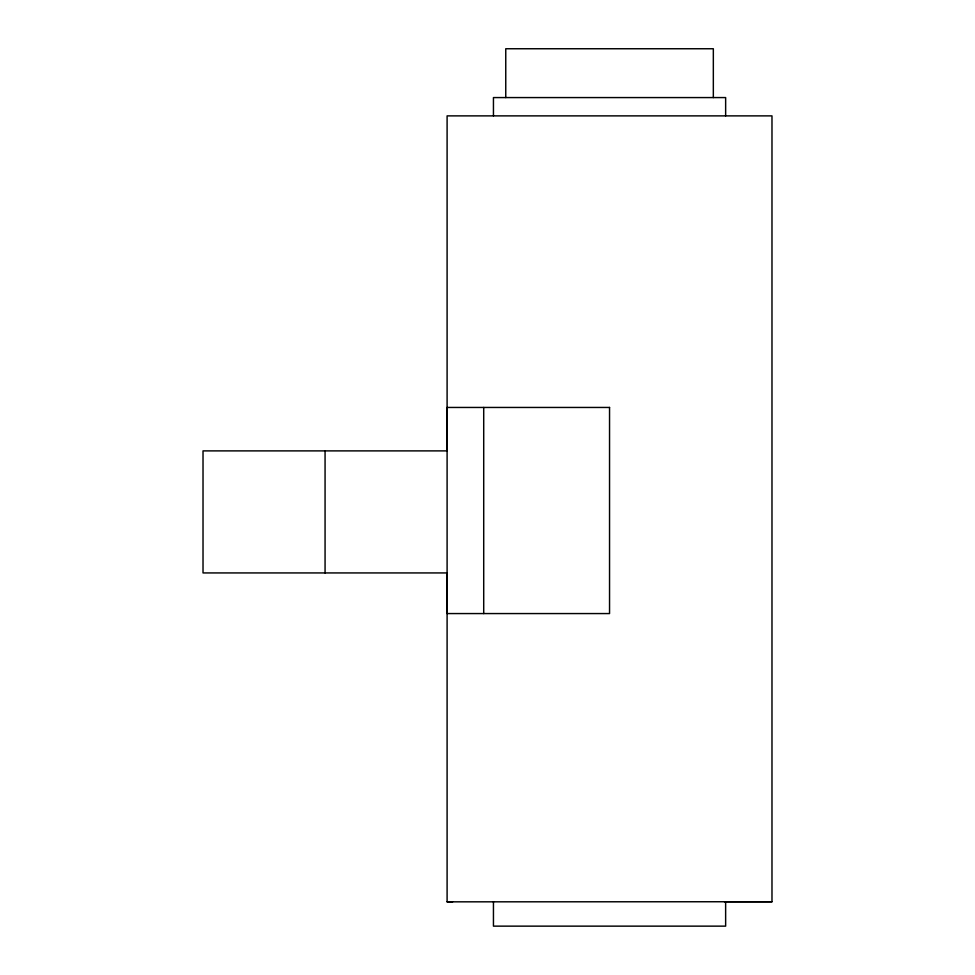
<?xml version="1.0" encoding="UTF-8"?>
<svg xmlns="http://www.w3.org/2000/svg" width="975" height="975" viewBox="0 0 975 975"><rect width="100%" height="100%" fill="white"/><g stroke="black" fill="none" stroke-linecap="round" stroke-linejoin="round"><path stroke-width="1.46" d="M447.098 901.838L447.098 572.934L203.019 572.934L203.019 450.889L447.098 450.889L447.098 115.879L771.981 115.879L771.981 901.729L447.098 901.838L452.619 901.838M724.401 901.729L771.981 901.729M725.644 115.879L725.644 97.573L493.447 97.573L493.447 115.879M725.632 901.777L725.644 926.14L493.447 926.14L493.447 901.777M713.334 97.573L713.334 48.75L505.757 48.75L505.757 97.573M483.71 407.452L483.71 613.567M325.065 450.889L325.065 572.934M609.546 407.452L609.546 613.567L447.098 613.567L447.098 407.452L609.546 407.452"/></g></svg>
